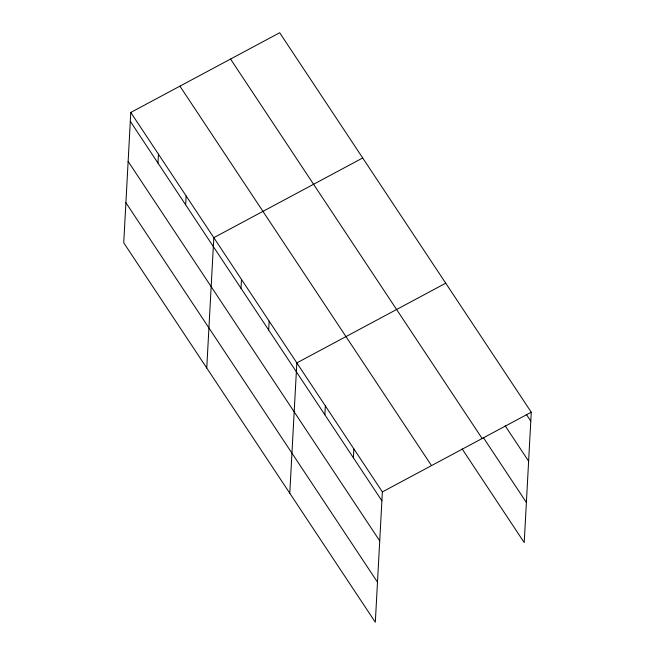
<?xml version="1.0" encoding="UTF-8"?>
<svg xmlns="http://www.w3.org/2000/svg" width="655" height="655" viewBox="0 0 655 655"><rect width="100%" height="100%" fill="white"/><g stroke="black" fill="none" stroke-linecap="round" stroke-linejoin="round"><path stroke-width="0.98" d="M130.787 112.447L123.73 242.792L375.315 622.25L382.373 491.913L130.787 112.447L279.685 32.75L531.27 412.208L524.213 542.553L462.152 448.953M157.978 163.07L158.461 154.187M185.652 204.81L186.135 195.927M206.751 368.012L213.808 237.675L362.706 157.97M241.007 288.298L241.482 279.415M268.681 330.038L269.156 321.155M289.772 493.231L296.838 362.895L445.736 283.197M324.864 414.779L325.347 405.895M353.381 457.788L353.864 448.904M382.373 491.913L531.27 412.208M526.317 414.345L530.787 421.091M505.136 425.758L528.618 461.177M483.333 437.54L526.383 502.467M230.552 59.048L482.137 438.514M179.92 86.149L431.514 465.607M130.304 121.331L381.89 500.797M128.134 161.417L379.72 540.874M125.899 202.706L377.485 582.172"/></g></svg>
